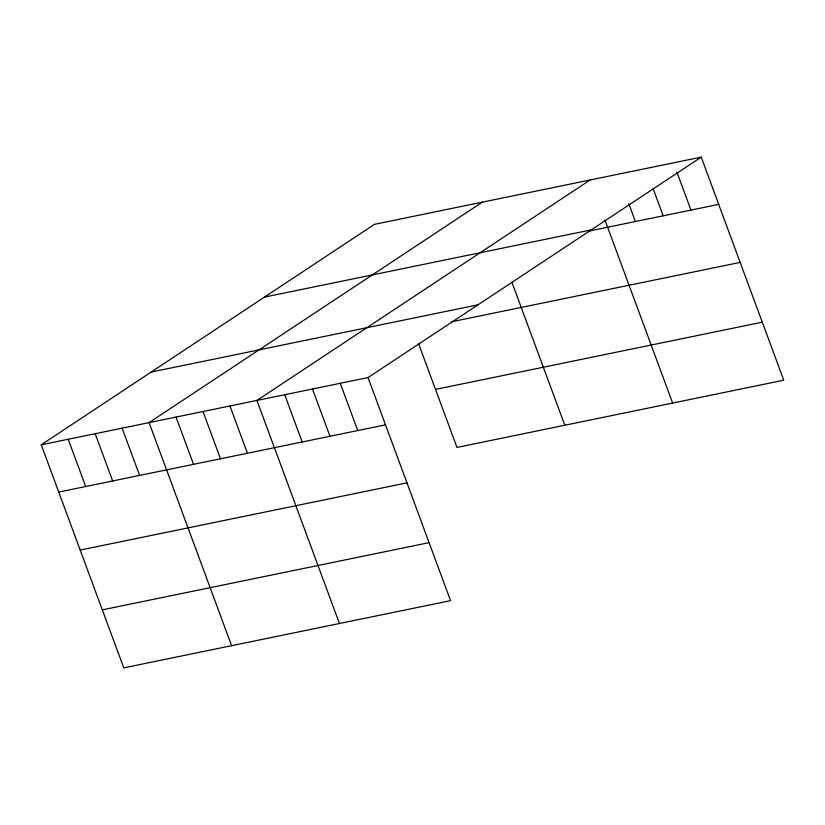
<?xml version="1.0" encoding="UTF-8"?>
<svg xmlns="http://www.w3.org/2000/svg" width="825" height="825" viewBox="0 0 825 825"><rect width="100%" height="100%" fill="white"/><g stroke="black" fill="none" stroke-linecap="round" stroke-linejoin="round"><path stroke-width="1.24" d="M701.229 157.132L368.032 377.572L450.553 600.652L123.771 667.868L41.25 444.799L374.447 224.348L701.229 157.132L783.75 380.201L456.968 447.428L418.698 343.973M482.285 202.166L149.088 422.617L231.608 645.686M590.123 179.984L256.926 400.434L339.446 623.504M264.495 297.103L591.278 229.876M589.225 231.031L718.719 204.394M151.202 372.054L477.984 304.827M451.378 321.812L740.18 262.402M41.25 444.799L368.032 377.572M435.507 389.41L762.29 322.183M58.73 492.061L385.512 424.844M80.19 550.079L406.972 482.852M102.31 609.861L429.093 542.633M676.954 172.291L690.938 210.107M653.111 188.647L663.166 215.82M628.836 203.806L635.384 221.533M604.983 220.162L672.643 403.054M511.84 282.067L564.805 425.236M340.261 383.295L357.741 430.557M312.479 389.008L329.959 436.27M284.707 394.721L302.187 441.983M229.969 405.983L247.448 453.245M203.012 411.531L220.492 458.793M176.045 417.068L193.535 464.331M122.131 428.165L139.611 475.427M95.174 433.713L112.654 480.975M68.207 439.261L85.697 486.523"/></g></svg>
